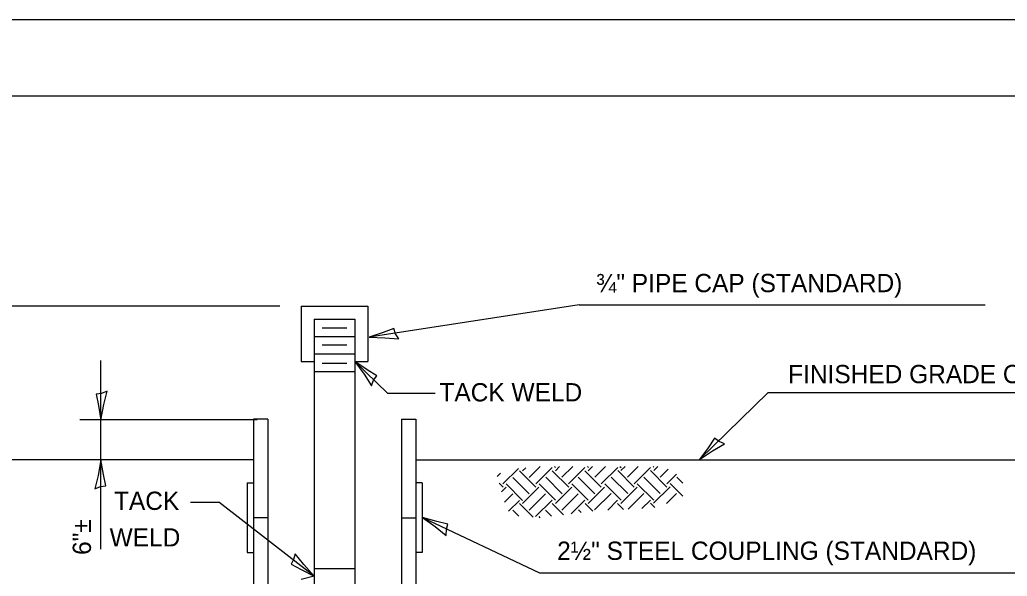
# Model space of a CAD drawing. Extents: x 2039679 to 2054696, y 1636462 to 1637830.
# Drawn here: x 2040882.6 to 2041206.4, y 1637379.1 to 1637561.7 of the extents above; entities that cross this region are included whole.
import ezdxf

# ---------------------------------------------------------------- set-up
doc = ezdxf.new("R2010")
doc.units = 0
for name, color, linetype in [('HS_Dimensions_and_Text', 7, 'Continuous'), ('HS_Pattern_and_Hatching', 7, 'Continuous'), ('HS_Steel_Object', 7, 'Continuous'), ('SH_General_Details', 7, 'Continuous'), ('SH_Printer_Plotting_Border', 7, 'Continuous'), ('TM_Ex', 7, 'Continuous')]:
    doc.layers.add(name, color=color, linetype=linetype)

msp = doc.modelspace()

# ---------------------------------------------------------------- linework, layer by layer
at = {"layer": 'HS_Dimensions_and_Text'}
for p, q in [((2040967.88, 1637467.74), (2040703.09, 1637467.74)), ((2041065.99, 1637468.11), (2040997.16, 1637457.51)), ((2041065.99, 1637468.11), (2041199.15, 1637468.11)), ((2040909.2, 1637430.37), (2040909.2, 1637449.9)), ((2040992.48, 1637449.62), (2041003.14, 1637439.21)), ((2041003.14, 1637439.21), (2041018.77, 1637439.21)), ((2041105.53, 1637417.36), (2041128.04, 1637439.44)), ((2041128.04, 1637439.44), (2041328.79, 1637439.44)), ((2040960.47, 1637430.39), (2040902.23, 1637430.39)), ((2040909.2, 1637417.31), (2040909.2, 1637430.39)), ((2040909.2, 1637387.95), (2040909.2, 1637417.25)), ((2040938.52, 1637403.42), (2040947.88, 1637403.42)), ((2040979.16, 1637379.09), (2040947.88, 1637403.42)), ((2041014.64, 1637398.37), (2041053.03, 1637380.27)), ((2041053.03, 1637380.27), (2041229.01, 1637380.27))]:
    msp.add_line(p, q, dxfattribs=at)
for points in [[(2041006.86, 1637456.99), (2041005.82, 1637458.68), (2041005.26, 1637460.37), (2041001.74, 1637459.05), (2040997.16, 1637457.51), (2041002.32, 1637457.37)], [(2040997.9, 1637441.55), (2040998.62, 1637443.4), (2040999.63, 1637444.86), (2040996.46, 1637446.88), (2040992.48, 1637449.62), (2040995.47, 1637445.41)], [(2040911.19, 1637439.88), (2040909.36, 1637439.11), (2040907.61, 1637438.81), (2040908.38, 1637435.13), (2040909.2, 1637430.37), (2040910.12, 1637435.44)], [(2041113.72, 1637422.6), (2041111.88, 1637423.36), (2041110.44, 1637424.41), (2041108.35, 1637421.28), (2041105.53, 1637417.36), (2041109.8, 1637420.26)], [(2040907.21, 1637407.74), (2040909.04, 1637408.51), (2040910.79, 1637408.81), (2040910.03, 1637412.49), (2040909.2, 1637417.25), (2040908.28, 1637412.17)], [(2041022.4, 1637392.52), (2041022.48, 1637394.5), (2041022.96, 1637396.21), (2041019.3, 1637397.09), (2041014.64, 1637398.37), (2041018.84, 1637395.37)], [(2040972.87, 1637386.5), (2040972.36, 1637384.59), (2040971.52, 1637383.02), (2040974.9, 1637381.36), (2040979.16, 1637379.09), (2040975.72, 1637382.94)]]:
    msp.add_lwpolyline(points, close=True, dxfattribs=at)
at = {"layer": 'HS_Pattern_and_Hatching'}
for p, q in [((2041041.02, 1637409.38), (2041046.15, 1637414.5)), ((2041047.48, 1637413.68), (2041048.5, 1637414.7)), ((2041049.64, 1637411.53), (2041053.2, 1637415.09)), ((2041051.79, 1637409.38), (2041057.17, 1637414.76)), ((2041057.88, 1637415.13), (2041058.25, 1637414.76)), ((2041058.21, 1637413.72), (2041059.62, 1637415.13)), ((2041060.36, 1637411.57), (2041063.92, 1637415.13)), ((2041062.51, 1637409.41), (2041067.9, 1637414.8)), ((2041068.72, 1637415.13), (2041069.05, 1637414.8)), ((2041068.97, 1637413.72), (2041070.38, 1637415.13)), ((2041071.13, 1637411.57), (2041074.69, 1637415.13)), ((2041073.28, 1637409.41), (2041078.66, 1637414.8)), ((2041078.7, 1637413.76), (2041084.08, 1637408.38)), ((2041079.41, 1637415.13), (2041079.74, 1637414.8)), ((2041079.7, 1637413.76), (2041081.07, 1637415.13)), ((2041081.85, 1637411.61), (2041085.37, 1637415.13)), ((2041084.01, 1637409.45), (2041089.39, 1637414.83)), ((2041089.39, 1637413.76), (2041094.77, 1637408.38)), ((2041090.25, 1637415.13), (2041090.54, 1637414.84)), ((2041090.46, 1637413.76), (2041091.83, 1637415.13)), ((2041092.62, 1637411.61), (2041095.23, 1637414.22)), ((2041039.16, 1637411.82), (2041040.22, 1637412.88)), ((2041044.25, 1637411.53), (2041049.64, 1637406.15)), ((2041046.41, 1637413.68), (2041051.79, 1637408.3)), ((2041055.06, 1637411.57), (2041060.44, 1637406.19)), ((2041057.21, 1637413.72), (2041062.59, 1637408.34)), ((2041065.74, 1637411.57), (2041071.13, 1637406.19)), ((2041067.9, 1637413.72), (2041073.28, 1637408.34)), ((2041076.55, 1637411.61), (2041081.93, 1637406.23)), ((2041087.23, 1637411.61), (2041092.62, 1637406.22)), ((2041094.77, 1637409.45), (2041097.9, 1637412.58)), ((2041098.04, 1637411.65), (2041100.01, 1637409.68)), ((2041039.76, 1637409.64), (2041041.1, 1637408.3)), ((2041040.56, 1637406.76), (2041042.1, 1637408.3)), ((2041042.1, 1637409.38), (2041047.48, 1637404)), ((2041047.44, 1637402.96), (2041052.83, 1637408.34)), ((2041052.9, 1637409.42), (2041058.29, 1637404.03)), ((2041058.21, 1637402.96), (2041063.59, 1637408.34)), ((2041063.59, 1637409.41), (2041068.97, 1637404.03)), ((2041068.94, 1637402.99), (2041074.32, 1637408.38)), ((2041074.4, 1637409.45), (2041079.78, 1637404.07)), ((2041079.7, 1637402.99), (2041085.08, 1637408.38)), ((2041085.08, 1637409.45), (2041090.46, 1637404.07)), ((2041090.43, 1637403.03), (2041095.81, 1637408.41)), ((2041095.89, 1637409.49), (2041100.01, 1637405.37)), ((2041041.49, 1637403.39), (2041044.25, 1637406.15)), ((2041049.6, 1637400.8), (2041054.98, 1637406.19)), ((2041051.75, 1637398.65), (2041057.13, 1637404.03)), ((2041060.36, 1637400.8), (2041065.74, 1637406.19)), ((2041063.45, 1637399.58), (2041067.9, 1637404.03)), ((2041071.09, 1637400.84), (2041076.47, 1637406.22)), ((2041075.37, 1637400.81), (2041078.62, 1637404.07)), ((2041082.11, 1637401.09), (2041087.23, 1637406.22)), ((2041086.6, 1637401.28), (2041089.39, 1637404.07)), ((2041094.67, 1637402.97), (2041097.96, 1637406.26)), ((2041042.85, 1637400.44), (2041046.41, 1637404)), ((2041044.29, 1637400.81), (2041046.24, 1637398.86)), ((2041046.45, 1637402.96), (2041050.94, 1637398.46)), ((2041054.98, 1637400.8), (2041056.99, 1637398.79)), ((2041057.13, 1637402.96), (2041060.83, 1637399.26)), ((2041065.78, 1637400.84), (2041066.65, 1637399.97)), ((2041067.94, 1637403), (2041070.49, 1637400.44)), ((2041078.62, 1637402.99), (2041080.59, 1637401.03)), ((2041089.43, 1637403.03), (2041090.81, 1637401.65)), ((2041052.83, 1637398.65), (2041053.15, 1637398.32))]:
    msp.add_line(p, q, dxfattribs=at)
at = {"layer": 'HS_Steel_Object'}
for p, q in [((2040974.88, 1637467.74), (2040974.88, 1637449.62)), ((2040974.88, 1637467.74), (2040996.76, 1637467.74)), ((2040996.76, 1637467.74), (2040996.76, 1637449.62)), ((2040979.16, 1637463.45), (2040979.16, 1637187.54)), ((2040979.16, 1637463.45), (2040992.48, 1637463.45)), ((2040992.48, 1637463.45), (2040992.48, 1637187.54)), ((2040981.72, 1637460.6), (2040989.8, 1637460.6)), ((2040979.16, 1637457.75), (2040992.48, 1637457.75)), ((2040981.72, 1637454.99), (2040989.8, 1637454.99)), ((2040974.88, 1637449.62), (2040979.16, 1637449.62)), ((2040979.16, 1637452.04), (2040992.48, 1637452.04)), ((2040992.48, 1637449.62), (2040996.76, 1637449.62)), ((2040979.16, 1637446.33), (2040992.48, 1637446.33)), ((2040981.72, 1637449.05), (2040989.8, 1637449.05)), ((2040963.94, 1637430.63), (2040959.18, 1637430.63)), ((2040959.18, 1637430.63), (2040959.18, 1637219.88)), ((2040963.94, 1637430.63), (2040963.94, 1637219.88)), ((2041007.71, 1637430.63), (2041012.46, 1637430.63)), ((2041007.71, 1637430.63), (2041007.71, 1637219.88)), ((2041012.46, 1637430.63), (2041012.46, 1637219.88)), ((2040957.16, 1637409.7), (2040959.18, 1637409.7)), ((2040957.16, 1637409.7), (2040957.16, 1637386.86)), ((2041014.48, 1637409.7), (2041012.46, 1637409.7)), ((2041014.48, 1637409.7), (2041014.48, 1637386.86)), ((2040963.94, 1637398.28), (2040959.18, 1637398.28)), ((2041007.71, 1637398.28), (2041012.46, 1637398.28)), ((2040957.16, 1637386.86), (2040959.18, 1637386.86)), ((2041014.48, 1637386.86), (2041012.46, 1637386.86)), ((2040979.16, 1637381.63), (2040992.48, 1637381.63)), ((2040979.16, 1637379.09), (2040974.88, 1637378.07))]:
    msp.add_line(p, q, dxfattribs=at)
at = {"layer": 'SH_General_Details'}
msp.add_line((2041378.95, 1637561.72), (2039678.95, 1637561.72), dxfattribs=at)
msp.add_lwpolyline([(2039778.95, 1637536.72), (2041353.95, 1637536.72), (2041353.95, 1636486.72), (2039778.95, 1636486.72)], close=True, dxfattribs=at)
at = {"layer": 'SH_Printer_Plotting_Border'}
msp.add_lwpolyline([(2039678.95, 1636461.72), (2041378.95, 1636461.72), (2041378.95, 1637561.72), (2039678.95, 1637561.72)], close=True, dxfattribs=at)
at = {"layer": 'TM_Ex'}
for p, q in [((2040909.69, 1637417.31), (2040747.81, 1637417.31)), ((2040959.18, 1637417.31), (2040909.7, 1637417.31)), ((2041012.46, 1637417.31), (2041282.46, 1637417.31))]:
    msp.add_line(p, q, dxfattribs=at)

# ---------------------------------------------------------------- texts
at = {"layer": 'HS_Dimensions_and_Text'}
for s, rotation, p in [('¾" PIPE CAP (STANDARD)', 0.0041, (2041071.52, 1637472.31)), ('FINISHED GRADE OR TOP OF SURCHARGE', 0.0041, (2041134.56, 1637442.44)), ('TACK WELD', 0.0041, (2041020.2, 1637436.47)), ('TACK', 0.0041, (2040913.46, 1637400.86)), ('6"±', 90.0041, (2040905.91, 1637386.09)), ('WELD', 0.0041, (2040912.03, 1637388.86)), ('2½" STEEL COUPLING (STANDARD)', 0.0041, (2041058.79, 1637384.47))]:
    msp.add_text(s, height=6, rotation=rotation, dxfattribs=at).set_placement(p)

doc.saveas('drawing.dxf')
